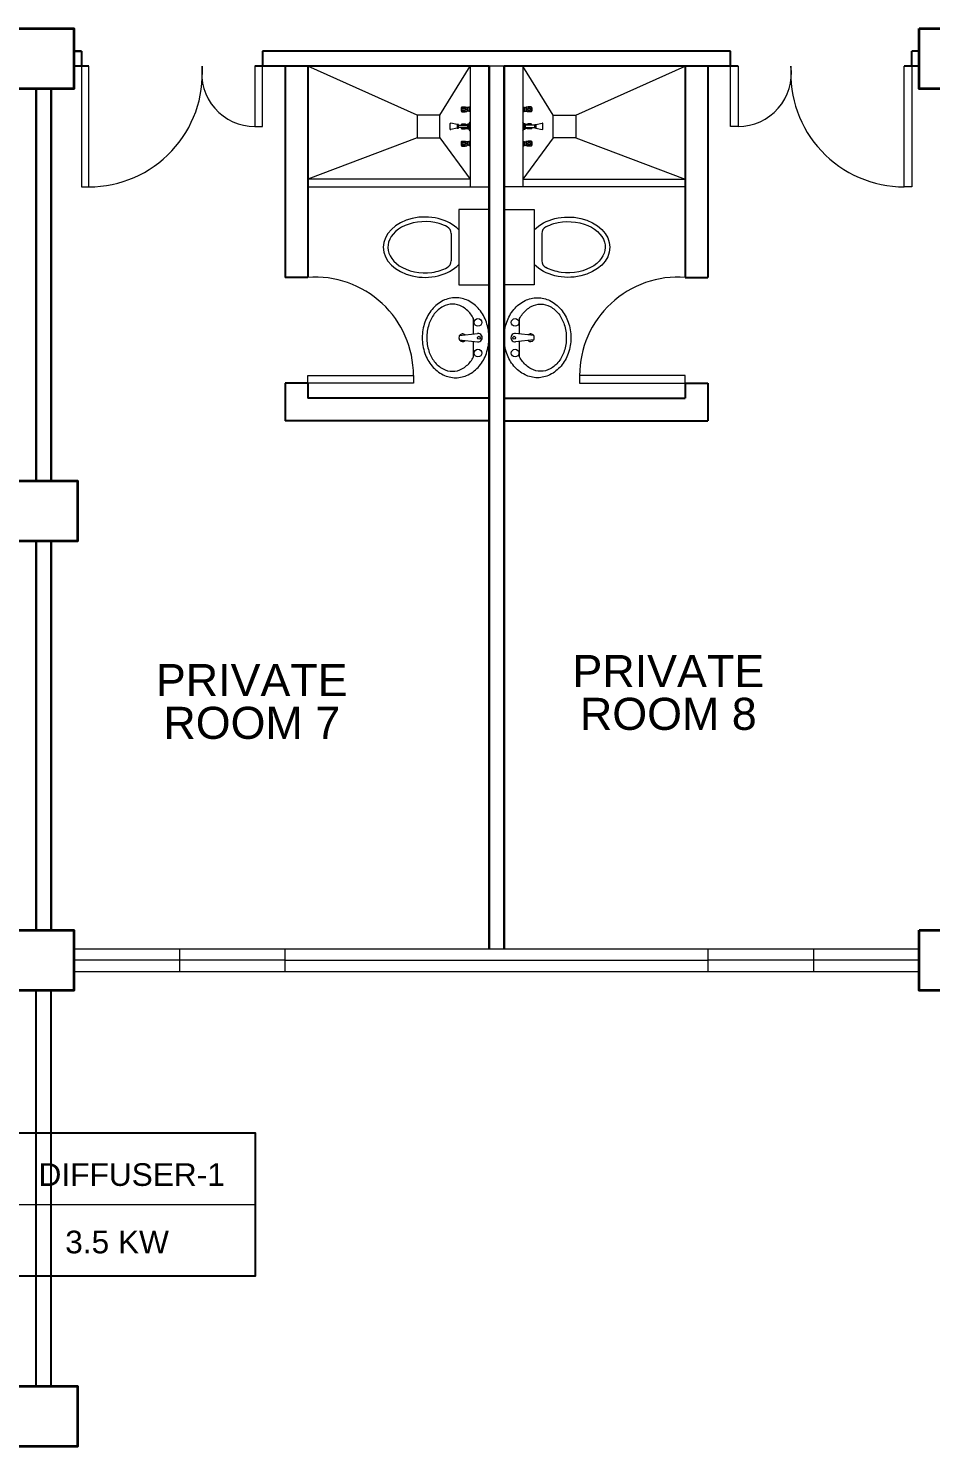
# Model space of a CAD drawing. Header units: millimetres. Extents: x -116 to 421, y 1 to 342.
# Drawn here: x 366.01 to 371.98, y 110.49 to 119.89 of the extents above; entities that cross this region are included whole.
import ezdxf

# ---------------------------------------------------------------- set-up
doc = ezdxf.new("R2010")
doc.units = ezdxf.units.MM
doc.header["$MEASUREMENT"] = 0
doc.layers.add('ahu line', color=7, linetype='Continuous', lineweight=20)
doc.layers.add('label', color=7, linetype='Continuous')
doc.layers.add('Legends', color=7, linetype='Continuous')
doc.styles.add('arial', font='arial.ttf')
doc.styles.get("Standard").update_dxf_attribs({"font": 'arial.ttf'})
doc.styles.add('SWISSLT175', font='swissl.ttf', dxfattribs={"height": 0.175})

msp = doc.modelspace()

# ---------------------------------------------------------------- linework, layer by layer
at = {"color": 8, "linetype": 'ByBlock', "lineweight": 25}
for p, q in [((366.3582, 119.741), (366.3082, 119.741)), ((366.3082, 119.741), (366.3582, 119.741)), ((366.3582, 119.741), (366.3582, 119.641)), ((370.6582, 119.741), (367.5582, 119.741)), ((367.5582, 119.741), (367.5582, 119.641)), ((370.6582, 119.641), (370.6582, 119.741)), ((371.9082, 119.741), (371.8582, 119.741)), ((371.8582, 119.641), (371.8582, 119.741)), ((366.4082, 119.641), (366.3082, 119.641)), ((369.0582, 119.641), (367.5082, 119.641)), ((368.9332, 119.641), (367.8582, 119.641)), ((369.0582, 113.791), (369.0582, 119.641)), ((369.0582, 119.641), (369.0582, 113.791)), ((369.1582, 113.791), (369.1582, 119.641)), ((369.1582, 119.641), (369.1582, 113.791)), ((370.7082, 119.641), (369.1582, 119.641)), ((371.9082, 119.641), (371.8082, 119.641)), ((366.0582, 116.8931), (366.0582, 119.491)), ((366.0582, 119.491), (366.0582, 116.8931)), ((366.1582, 116.8931), (366.1582, 119.491)), ((366.1582, 119.491), (366.1582, 116.8931)), ((366.0582, 113.916), (366.0582, 116.4931)), ((366.0582, 116.4931), (366.0582, 113.916)), ((366.1582, 113.916), (366.1582, 116.4931)), ((366.1582, 116.4931), (366.1582, 113.916)), ((366.0582, 110.8931), (366.0582, 113.516)), ((366.1582, 110.8931), (366.1582, 113.516))]:
    msp.add_line(p, q, dxfattribs=at)
at = {"color": 8, "linetype": 'ByBlock', "lineweight": 25, "ltscale": 0.3}
for p, q in [((367.7082, 119.641), (367.7082, 118.241)), ((367.8582, 119.641), (367.8582, 118.241)), ((370.3582, 119.641), (370.3582, 118.241)), ((370.5082, 119.641), (370.5082, 118.241)), ((367.8582, 118.241), (367.7082, 118.241)), ((370.3582, 118.241), (370.5082, 118.241)), ((367.7082, 117.541), (367.7082, 117.291)), ((367.8582, 117.541), (367.7082, 117.541)), ((367.8582, 117.541), (367.8582, 117.441)), ((370.3582, 117.541), (370.3582, 117.441)), ((370.3582, 117.541), (370.5082, 117.541)), ((370.5082, 117.541), (370.5082, 117.291)), ((369.0582, 117.441), (367.8582, 117.441)), ((369.1582, 117.441), (370.3582, 117.441)), ((369.0582, 117.291), (367.7082, 117.291)), ((369.1582, 117.291), (370.5082, 117.291))]:
    msp.add_line(p, q, dxfattribs=at)
at = {"color": 8, "linetype": 'ByBlock', "lineweight": 9, "ltscale": 0.3}
for p, q in [((368.5832, 119.316), (367.8582, 119.641)), ((368.7332, 119.316), (368.9332, 119.641)), ((369.4832, 119.316), (369.2832, 119.641)), ((369.6332, 119.316), (370.3582, 119.641)), ((368.5832, 119.166), (367.8582, 118.891)), ((368.7332, 119.166), (368.9332, 118.891)), ((369.4832, 119.166), (369.2832, 118.891)), ((369.6332, 119.166), (370.3582, 118.891))]:
    msp.add_line(p, q, dxfattribs=at)
at = {"color": 8, "linetype": 'ByBlock', "lineweight": 9}
for p, q in [((368.9332, 119.641), (368.9332, 118.841)), ((369.1582, 119.641), (369.0582, 119.641)), ((369.2832, 119.641), (369.2832, 118.841)), ((369.0582, 117.2554), (369.0582, 119.2054)), ((366.3082, 113.791), (369.0582, 113.791)), ((367.7082, 113.716), (366.3082, 113.716)), ((367.0082, 113.791), (367.0082, 113.641)), ((367.7082, 113.641), (367.7082, 113.791)), ((367.7082, 113.716), (370.5082, 113.716)), ((369.0582, 113.791), (369.1582, 113.791)), ((369.1582, 113.791), (371.9082, 113.791)), ((370.5082, 113.791), (370.5082, 113.641)), ((371.9082, 113.716), (370.5082, 113.716)), ((371.2082, 113.791), (371.2082, 113.641)), ((371.9082, 113.641), (371.9082, 113.791)), ((366.3082, 113.641), (369.1582, 113.641)), ((369.0582, 113.641), (371.9082, 113.641))]:
    msp.add_line(p, q, dxfattribs=at)
at = {"color": 8, "lineweight": 9}
for p, q in [((368.8745, 119.3677), (368.8745, 119.3416)), ((368.8745, 119.3677), (368.876, 119.3677)), ((368.876, 119.3677), (368.8779, 119.3713)), ((368.876, 119.3677), (368.876, 119.3416)), ((368.8779, 119.3713), (368.8779, 119.338)), ((368.8779, 119.3713), (368.8999, 119.3713)), ((368.8866, 119.3607), (368.8988, 119.3607)), ((368.8867, 119.3678), (368.8989, 119.3678)), ((368.8999, 119.3713), (368.904, 119.3691)), ((368.8999, 119.3679), (368.8999, 119.3606)), ((368.9058, 119.3687), (368.9116, 119.3687)), ((368.9116, 119.3687), (368.9139, 119.3679)), ((368.9116, 119.3687), (368.9116, 119.3407)), ((368.9139, 119.3679), (368.9139, 119.3414)), ((368.9256, 119.366), (368.9139, 119.366)), ((368.9324, 119.3717), (368.9256, 119.3683)), ((368.9256, 119.3683), (368.9256, 119.341)), ((368.9324, 119.3717), (368.9324, 119.3376)), ((368.9324, 119.3717), (368.9332, 119.3717)), ((368.9332, 119.3717), (368.9332, 119.3376)), ((369.2832, 119.3717), (369.2832, 119.3376)), ((369.2839, 119.3717), (369.2832, 119.3717)), ((369.2839, 119.3717), (369.2839, 119.3376)), ((369.2839, 119.3717), (369.2908, 119.3683)), ((369.2907, 119.366), (369.3025, 119.366)), ((369.2908, 119.3683), (369.2908, 119.341)), ((369.3048, 119.3687), (369.3025, 119.3679)), ((369.3025, 119.3679), (369.3025, 119.3414)), ((369.3048, 119.3687), (369.3048, 119.3407)), ((369.3106, 119.3687), (369.3048, 119.3687)), ((369.3165, 119.3713), (369.3124, 119.3691)), ((369.3385, 119.3713), (369.3165, 119.3713)), ((369.3165, 119.3679), (369.3165, 119.3606)), ((369.3297, 119.3678), (369.3175, 119.3678)), ((369.3298, 119.3607), (369.3176, 119.3607)), ((369.3385, 119.3713), (369.3385, 119.338)), ((369.3404, 119.3677), (369.3385, 119.3713)), ((369.3404, 119.3677), (369.3404, 119.3416)), ((369.3419, 119.3677), (369.3404, 119.3677)), ((369.3419, 119.3677), (369.3419, 119.3416)), ((368.8013, 119.2217), (368.8013, 119.2604)), ((368.8478, 119.2534), (368.8059, 119.2619)), ((368.8745, 119.3416), (368.876, 119.3416)), ((368.876, 119.3416), (368.8779, 119.338)), ((368.8779, 119.338), (368.8999, 119.338)), ((368.8866, 119.3486), (368.8988, 119.3486)), ((368.8867, 119.3416), (368.8989, 119.3416)), ((368.8999, 119.3415), (368.8999, 119.3488)), ((368.8999, 119.338), (368.904, 119.3402)), ((368.9057, 119.3407), (368.9116, 119.3407)), ((368.9116, 119.3407), (368.9139, 119.3414)), ((368.9256, 119.3433), (368.9139, 119.3433)), ((368.9324, 119.3376), (368.9256, 119.341)), ((368.9274, 119.2584), (368.9332, 119.27)), ((368.9324, 119.3376), (368.9332, 119.3376)), ((368.9332, 119.27), (368.9332, 119.2121)), ((369.2839, 119.3376), (369.2832, 119.3376)), ((369.289, 119.2584), (369.2832, 119.27)), ((369.2832, 119.27), (369.2832, 119.2121)), ((369.2839, 119.3376), (369.2908, 119.341)), ((369.2907, 119.3433), (369.3025, 119.3433)), ((369.3048, 119.3407), (369.3025, 119.3414)), ((369.3106, 119.3407), (369.3048, 119.3407)), ((369.3165, 119.338), (369.3124, 119.3402)), ((369.3165, 119.3415), (369.3165, 119.3488)), ((369.3385, 119.338), (369.3165, 119.338)), ((369.3297, 119.3416), (369.3175, 119.3416)), ((369.3298, 119.3486), (369.3176, 119.3486)), ((369.3404, 119.3416), (369.3385, 119.338)), ((369.3419, 119.3416), (369.3404, 119.3416)), ((369.3686, 119.2534), (369.4105, 119.2619)), ((369.4151, 119.2217), (369.415, 119.2604)), ((368.8478, 119.2287), (368.8059, 119.2202)), ((368.8554, 119.2534), (368.8478, 119.2534)), ((368.8478, 119.2534), (368.8478, 119.2287)), ((368.8478, 119.2534), (368.8478, 119.2287)), ((368.8478, 119.2287), (368.8554, 119.2287)), ((368.8554, 119.2287), (368.8554, 119.2534)), ((368.8554, 119.2486), (368.9178, 119.2486)), ((368.9178, 119.2335), (368.8554, 119.2335)), ((368.8745, 119.2541), (368.8745, 119.2486)), ((368.8745, 119.2541), (368.876, 119.2541)), ((368.8745, 119.2335), (368.8745, 119.228)), ((368.8745, 119.228), (368.876, 119.228)), ((368.876, 119.2541), (368.8779, 119.2577)), ((368.876, 119.2541), (368.876, 119.2486)), ((368.876, 119.2335), (368.876, 119.228)), ((368.876, 119.228), (368.8779, 119.2244)), ((368.8779, 119.2577), (368.8779, 119.2486)), ((368.8779, 119.2577), (368.8999, 119.2577)), ((368.8779, 119.2335), (368.8779, 119.2244)), ((368.8779, 119.2244), (368.8999, 119.2244)), ((368.8867, 119.2541), (368.8989, 119.2541)), ((368.8867, 119.228), (368.8989, 119.228)), ((368.8999, 119.2577), (368.9039, 119.2555)), ((368.8999, 119.2543), (368.8999, 119.2486)), ((368.8999, 119.2278), (368.8999, 119.2335)), ((368.8999, 119.2244), (368.9039, 119.2266)), ((368.9057, 119.2551), (368.9116, 119.2551)), ((368.9057, 119.227), (368.9116, 119.227)), ((368.9116, 119.2551), (368.9116, 119.2486)), ((368.9116, 119.2551), (368.9139, 119.2543)), ((368.9116, 119.2335), (368.9116, 119.227)), ((368.9116, 119.227), (368.9139, 119.2278)), ((368.9139, 119.2543), (368.9139, 119.2486)), ((368.9178, 119.2524), (368.9139, 119.2524)), ((368.9139, 119.2335), (368.9139, 119.2278)), ((368.9178, 119.2297), (368.9139, 119.2297)), ((368.9178, 119.2237), (368.9178, 119.2584)), ((368.9178, 119.2584), (368.9274, 119.2584)), ((368.9178, 119.2486), (368.9178, 119.2335)), ((368.9274, 119.2236), (368.9178, 119.2237)), ((368.9274, 119.2236), (368.9274, 119.2584)), ((368.9274, 119.2584), (368.9274, 119.2236)), ((368.9332, 119.2121), (368.9274, 119.2236)), ((369.2832, 119.2121), (369.289, 119.2236)), ((369.289, 119.2236), (369.289, 119.2584)), ((369.2986, 119.2584), (369.289, 119.2584)), ((369.289, 119.2584), (369.289, 119.2236)), ((369.289, 119.2236), (369.2986, 119.2237)), ((369.2986, 119.2237), (369.2986, 119.2584)), ((369.2986, 119.2524), (369.3025, 119.2524)), ((369.361, 119.2486), (369.2986, 119.2486)), ((369.2986, 119.2486), (369.2986, 119.2335)), ((369.2986, 119.2335), (369.361, 119.2335)), ((369.2986, 119.2297), (369.3025, 119.2297)), ((369.3048, 119.2551), (369.3025, 119.2543)), ((369.3025, 119.2543), (369.3025, 119.2486)), ((369.3025, 119.2335), (369.3025, 119.2278)), ((369.3048, 119.227), (369.3025, 119.2278)), ((369.3048, 119.2551), (369.3048, 119.2486)), ((369.3106, 119.2551), (369.3048, 119.2551)), ((369.3048, 119.2335), (369.3048, 119.227)), ((369.3106, 119.227), (369.3048, 119.227)), ((369.3165, 119.2577), (369.3124, 119.2555)), ((369.3165, 119.2244), (369.3124, 119.2266)), ((369.3385, 119.2577), (369.3165, 119.2577)), ((369.3165, 119.2543), (369.3165, 119.2486)), ((369.3165, 119.2278), (369.3165, 119.2335)), ((369.3385, 119.2244), (369.3165, 119.2244)), ((369.3297, 119.2541), (369.3175, 119.2541)), ((369.3297, 119.228), (369.3175, 119.228)), ((369.3385, 119.2577), (369.3385, 119.2486)), ((369.3404, 119.2541), (369.3385, 119.2577)), ((369.3385, 119.2335), (369.3385, 119.2244)), ((369.3404, 119.228), (369.3385, 119.2244)), ((369.3404, 119.2541), (369.3404, 119.2486)), ((369.3419, 119.2541), (369.3404, 119.2541)), ((369.3404, 119.2335), (369.3404, 119.228)), ((369.3419, 119.228), (369.3404, 119.228)), ((369.3419, 119.2541), (369.3419, 119.2486)), ((369.3419, 119.2335), (369.3419, 119.228)), ((369.361, 119.2534), (369.3686, 119.2534)), ((369.361, 119.2287), (369.361, 119.2534)), ((369.3686, 119.2287), (369.361, 119.2287)), ((369.3686, 119.2534), (369.3686, 119.2287)), ((369.3686, 119.2534), (369.3686, 119.2287)), ((369.3686, 119.2287), (369.4105, 119.2202)), ((368.8745, 119.1405), (368.876, 119.1405)), ((368.8745, 119.1405), (368.8745, 119.1143)), ((368.8745, 119.1143), (368.876, 119.1143)), ((368.876, 119.1405), (368.8779, 119.1441)), ((368.876, 119.1405), (368.876, 119.1143)), ((368.876, 119.1143), (368.8779, 119.1107)), ((368.8779, 119.1441), (368.8998, 119.1441)), ((368.8779, 119.1441), (368.8779, 119.1107)), ((368.8779, 119.1107), (368.8998, 119.1107)), ((368.8866, 119.1335), (368.8987, 119.1335)), ((368.8866, 119.1213), (368.8987, 119.1213)), ((368.8867, 119.1405), (368.8988, 119.1405)), ((368.8867, 119.1143), (368.8988, 119.1143)), ((368.8998, 119.1441), (368.9039, 119.1419)), ((368.8998, 119.1406), (368.8998, 119.1333)), ((368.8998, 119.1142), (368.8998, 119.1215)), ((368.8998, 119.1107), (368.9039, 119.1129)), ((368.9057, 119.1414), (368.9116, 119.1414)), ((368.9057, 119.1134), (368.9116, 119.1134)), ((368.9116, 119.1414), (368.9116, 119.1134)), ((368.9116, 119.1414), (368.9139, 119.1407)), ((368.9116, 119.1134), (368.9139, 119.1141)), ((368.9139, 119.1407), (368.9139, 119.1141)), ((368.9256, 119.1388), (368.9139, 119.1388)), ((368.9256, 119.116), (368.9139, 119.116)), ((368.9324, 119.1444), (368.9256, 119.141)), ((368.9256, 119.141), (368.9256, 119.1138)), ((368.9324, 119.1104), (368.9256, 119.1138)), ((368.9324, 119.1444), (368.9332, 119.1444)), ((368.9324, 119.1444), (368.9324, 119.1104)), ((368.9324, 119.1104), (368.9332, 119.1104)), ((368.9332, 119.1444), (368.9332, 119.1104)), ((369.284, 119.1444), (369.2832, 119.1444)), ((369.2832, 119.1444), (369.2832, 119.1104)), ((369.284, 119.1104), (369.2832, 119.1104)), ((369.284, 119.1444), (369.2908, 119.141)), ((369.284, 119.1444), (369.284, 119.1104)), ((369.284, 119.1104), (369.2908, 119.1138)), ((369.2908, 119.141), (369.2908, 119.1138)), ((369.2908, 119.1388), (369.3025, 119.1388)), ((369.2908, 119.116), (369.3025, 119.116)), ((369.3048, 119.1414), (369.3025, 119.1407)), ((369.3025, 119.1407), (369.3025, 119.1141)), ((369.3048, 119.1134), (369.3025, 119.1141)), ((369.3107, 119.1414), (369.3048, 119.1414)), ((369.3048, 119.1414), (369.3048, 119.1134)), ((369.3107, 119.1134), (369.3048, 119.1134)), ((369.3165, 119.1441), (369.3125, 119.1419)), ((369.3165, 119.1107), (369.3125, 119.1129)), ((369.3385, 119.1441), (369.3165, 119.1441)), ((369.3165, 119.1406), (369.3165, 119.1333)), ((369.3165, 119.1142), (369.3165, 119.1215)), ((369.3385, 119.1107), (369.3165, 119.1107)), ((369.3297, 119.1405), (369.3175, 119.1405)), ((369.3297, 119.1143), (369.3175, 119.1143)), ((369.3298, 119.1335), (369.3176, 119.1335)), ((369.3298, 119.1213), (369.3176, 119.1213)), ((369.3404, 119.1405), (369.3385, 119.1441)), ((369.3385, 119.1441), (369.3385, 119.1107)), ((369.3404, 119.1143), (369.3385, 119.1107)), ((369.3419, 119.1405), (369.3404, 119.1405)), ((369.3404, 119.1405), (369.3404, 119.1143)), ((369.3419, 119.1143), (369.3404, 119.1143)), ((369.3419, 119.1405), (369.3419, 119.1143)), ((369.0582, 118.691), (368.8582, 118.691)), ((368.8582, 118.691), (368.8582, 118.191)), ((369.0582, 118.191), (369.0582, 118.691)), ((369.1582, 118.691), (369.3582, 118.691)), ((369.1582, 118.191), (369.1582, 118.691)), ((369.3582, 118.691), (369.3582, 118.191)), ((368.8082, 118.5316), (368.8082, 118.3506)), ((369.4082, 118.5316), (369.4082, 118.3506)), ((368.8582, 118.191), (369.0582, 118.191)), ((369.3582, 118.191), (369.1582, 118.191)), ((368.8603, 117.8555), (368.9821, 117.8689)), ((369.3561, 117.8555), (369.2342, 117.8689)), ((368.8603, 117.8265), (368.9821, 117.8132)), ((369.3561, 117.8265), (369.2342, 117.8132))]:
    msp.add_line(p, q, dxfattribs=at)
at = {"color": 8, "linetype": 'ByBlock', "lineweight": 35}
for points in [[(365.9082, 119.891), (366.3082, 119.891), (366.3082, 119.491), (365.9082, 119.491)], [(371.9082, 119.891), (372.3082, 119.891), (372.3082, 119.491), (371.9082, 119.491)], [(365.9332, 116.8931), (366.3332, 116.8931), (366.3332, 116.4931), (365.9332, 116.4931)], [(365.9082, 113.916), (366.3082, 113.916), (366.3082, 113.516), (365.9082, 113.516)], [(371.9082, 113.916), (372.3082, 113.916), (372.3082, 113.516), (371.9082, 113.516)], [(365.9332, 110.8931), (366.3332, 110.8931), (366.3332, 110.4931), (365.9332, 110.4931)]]:
    msp.add_lwpolyline(points, close=True, dxfattribs=at)
at = {"color": 8, "lineweight": 13, "ltscale": 0.03}
for points in [[(366.4082, 119.641), (366.3582, 119.641), (366.3582, 118.841), (366.4082, 118.841)], [(367.5582, 119.641), (367.5082, 119.641), (367.5082, 119.241), (367.5582, 119.241)], [(370.6582, 119.641), (370.7082, 119.641), (370.7082, 119.241), (370.6582, 119.241)], [(371.8082, 119.641), (371.8582, 119.641), (371.8582, 118.841), (371.8082, 118.841)], [(367.8582, 117.541), (367.8582, 117.591), (368.5582, 117.591), (368.5582, 117.541)], [(370.3582, 117.541), (370.3582, 117.591), (369.6582, 117.591), (369.6582, 117.541)]]:
    msp.add_lwpolyline(points, close=True, dxfattribs=at)
at = {"color": 8, "linetype": 'ByBlock', "lineweight": 9, "ltscale": 0.03}
for points in [[(368.7332, 119.166), (368.7332, 119.316), (368.5832, 119.316), (368.5832, 119.166)], [(369.4832, 119.166), (369.4832, 119.316), (369.6332, 119.316), (369.6332, 119.166)]]:
    msp.add_lwpolyline(points, close=True, dxfattribs=at)
at = {"color": 8, "linetype": 'ByBlock', "lineweight": 9, "ltscale": 0.3}
for points in [[(368.9332, 118.891), (367.8582, 118.891), (367.8582, 118.841), (369.0582, 118.841), (369.0582, 118.841)], [(369.2832, 118.891), (370.3582, 118.891), (370.3582, 118.841), (369.1582, 118.841), (369.1582, 118.841)]]:
    msp.add_lwpolyline(points, dxfattribs=at)
at = {"color": 8, "lineweight": 9}
for points in [[(368.8372, 118.106, 0.11576), (368.7547, 118.0867, 0.104047), (368.6809, 118.0284, 0.090875), (368.6336, 117.9445, 0.083344), (368.6162, 117.841, 0.083344), (368.6336, 117.7376, 0.090875), (368.6809, 117.6537, 0.104047), (368.7547, 117.5954, 0.11576), (368.8372, 117.576, 0.11576), (368.9197, 117.5954, 0.104047), (368.9935, 117.6537, 0.090875), (369.0408, 117.7376, 0.083344), (369.0582, 117.841, 0.083344), (369.0408, 117.9445, 0.090875), (368.9935, 118.0284, 0.104047), (368.9197, 118.0867, 0.11576)], [(369.3792, 118.106, -0.11576), (369.4617, 118.0867, -0.104047), (369.5355, 118.0284, -0.090875), (369.5828, 117.9445, -0.083344), (369.6002, 117.841, -0.083344), (369.5828, 117.7376, -0.090875), (369.5355, 117.6537, -0.104047), (369.4617, 117.5954, -0.11576), (369.3792, 117.576, -0.11576), (369.2967, 117.5954, -0.104047), (369.2229, 117.6537, -0.090875), (369.1756, 117.7376, -0.083344), (369.1582, 117.841, -0.083344), (369.1756, 117.9445, -0.090875), (369.2229, 118.0284, -0.104047), (369.2967, 118.0867, -0.11576)]]:
    msp.add_lwpolyline(points, format="xyb", close=True, dxfattribs=at)
for points in [[(368.8162, 118.0635, 0.124838), (368.7536, 118.0477, 0.105788), (368.696, 117.9984, 0.086697), (368.6597, 117.9286, 0.076776), (368.6462, 117.841, 0.076776), (368.6597, 117.7535, 0.086697), (368.696, 117.6837, 0.105788), (368.7536, 117.6344, 0.124838), (368.8162, 117.6185, 0.124838), (368.8788, 117.6344, 0.105788), (368.9364, 117.6837, 0.040067), (368.9562, 117.7144), (368.9562, 117.8167, 0.040067)], [(368.9562, 117.8654), (368.9562, 117.9677, 0.040067), (368.9364, 117.9984, 0.105788), (368.8788, 118.0477, 0.124838), (368.8162, 118.0635, 0.124838)], [(369.4002, 118.0635, -0.124838), (369.4628, 118.0477, -0.105788), (369.5204, 117.9984, -0.086697), (369.5567, 117.9286, -0.076776), (369.5702, 117.841, -0.076776), (369.5567, 117.7535, -0.086697), (369.5204, 117.6837, -0.105788), (369.4628, 117.6344, -0.124838), (369.4002, 117.6185, -0.124838), (369.3376, 117.6344, -0.105788), (369.28, 117.6837, -0.040067), (369.2602, 117.7144), (369.2602, 117.8167, -0.040067)], [(369.2602, 117.8654), (369.2602, 117.9677, -0.040067), (369.28, 117.9984, -0.105788), (369.3376, 118.0477, -0.124838), (369.4002, 118.0635, -0.124838)]]:
    msp.add_lwpolyline(points, format="xyb", dxfattribs=at)
for centre, radius in [((368.9852, 117.9426), 0.0255), ((369.2312, 117.9426), 0.0255), ((368.9917, 117.841), 0.0095), ((369.2247, 117.841), 0.0095), ((368.9852, 117.7394), 0.0255), ((369.2312, 117.7394), 0.0255)]:
    msp.add_circle(centre, radius, dxfattribs=at)
at = {"color": 8, "lineweight": 13, "ltscale": 0.03}
for centre, radius, start, end in [((366.4082, 119.5926), 0.7516, 270, 3.69522), ((367.5082, 119.5942), 0.3531, 172.37185, 270), ((370.7082, 119.5942), 0.3531, 270, 7.62815), ((371.8082, 119.5926), 0.7516, 176.30478, 270), ((367.9064, 117.591), 0.6518, 0, 94.24219), ((370.31, 117.591), 0.6518, 85.75781, 180)]:
    msp.add_arc(centre, radius, start, end, dxfattribs=at)
at = {"color": 8, "lineweight": 9}
for centre, radius, start, end in [((368.7582, 118.5316), 0.05, 0, 61.84994), ((369.4582, 118.5316), 0.05, 118.15006, 180), ((368.7582, 118.3506), 0.05, 298.00836, 360), ((369.4582, 118.3506), 0.05, 180, 241.99164), ((368.954, 117.841), 0.0948, 171.20259, 188.79741), ((368.8832, 117.841), 0.025, 48.79782, 143.69319), ((368.9852, 117.841), 0.028, 263.75449, 96.24551), ((369.2312, 117.841), 0.028, 83.75449, 276.24551), ((369.3332, 117.841), 0.025, 36.30681, 131.20218), ((369.2624, 117.841), 0.0948, 351.20259, 8.79741), ((368.8832, 117.841), 0.025, 161.37929, 198.62071), ((368.8832, 117.841), 0.025, 216.30681, 311.20218), ((369.3332, 117.841), 0.025, 228.79782, 323.69319), ((369.3332, 117.841), 0.025, 341.37929, 18.62071)]:
    msp.add_arc(centre, radius, start, end, dxfattribs=at)
for centre, major_axis, ratio, start_param, end_param in [((368.8824, 119.3547), (0.00268, 0.00268), 1, 1.643677, 3.068487), ((368.8875, 119.3804), (0.00896, 0.00896), 1, 3.15309, 3.864175), ((368.8874, 119.3503), (0.00738, 0.00738), 1, 0.858879, 1.643677), ((368.8988, 119.357), (0.00268, 0.00268), 1, 0.157647, 0.785286), ((368.8989, 119.3715), (-0.00268, 0.00268), 1, 2.356082, 2.983721), ((368.8936, 119.3499), (-0.00887, 0.00887), 1, 4.509022, 4.870036), ((368.8928, 119.3829), (-0.0118, 0.0118), 1, 2.876824, 3.009049), ((368.9058, 119.3725), (-0.00268, 0.00268), 1, 1.862141, 2.356082), ((368.9009, 119.3547), (0.00268, 0.00268), 1, 4.915531, 6.079819), ((368.8875, 119.3289), (-0.00896, 0.00896), 1, -0.722807, -0.011722), ((368.8874, 119.359), (-0.00738, 0.00738), 1, 1.497691, 2.282489), ((368.8988, 119.3524), (0.00268, 0.00268), 1, 3.926878, 4.554518), ((368.8989, 119.3378), (-0.00268, 0.00268), 1, -1.41315, -0.785511), ((368.8936, 119.3595), (-0.00887, 0.00887), 1, 2.983721, 3.344735), ((368.8928, 119.3264), (0.0118, 0.0118), 1, 0.132318, 0.264544), ((368.9057, 119.3369), (-0.00268, 0.00268), 1, -0.785511, -0.291569), ((369.4119, 119.2584), (-0.00268, -0.00268), 1, 2.92514, 4.295202), ((368.8045, 119.2237), (-0.00268, 0.00268), 1, 1.354119, 2.724181), ((368.8875, 119.2668), (0.00896, 0.00896), 1, 3.15309, 3.864175), ((368.8875, 119.2153), (0.00896, 0.00896), 1, 0.847989, 1.559075), ((368.8989, 119.2579), (0.00268, 0.00268), 1, 3.926878, 4.554518), ((368.8989, 119.2242), (0.00268, 0.00268), 1, 0.157647, 0.785286), ((368.8928, 119.2693), (-0.0118, 0.0118), 1, 2.876824, 3.009049), ((368.8928, 119.2128), (-0.0118, 0.0118), 1, -1.438478, -1.306252), ((368.9057, 119.2588), (0.00268, 0.00268), 1, 3.432937, 3.926878), ((368.9057, 119.2232), (0.00268, 0.00268), 1, 0.785286, 1.279227), ((368.8823, 119.1274), (0.00268, 0.00268), 1, 1.643677, 3.068487), ((368.8875, 119.1531), (0.00896, 0.00896), 1, 3.15309, 3.864175), ((368.8875, 119.1017), (-0.00896, 0.00896), 1, -0.722807, -0.011722), ((368.8874, 119.1231), (0.00738, 0.00738), 1, 0.858879, 1.643677), ((368.8874, 119.1317), (-0.00738, 0.00738), 1, 1.497691, 2.282489), ((368.8987, 119.1297), (0.00268, 0.00268), 1, 0.157647, 0.785286), ((368.8987, 119.1251), (0.00268, 0.00268), 1, 3.926878, 4.554518), ((368.8988, 119.1443), (-0.00268, 0.00268), 1, 2.356082, 2.983721), ((368.8988, 119.1105), (-0.00268, 0.00268), 1, -1.41315, -0.785511), ((368.8936, 119.1226), (-0.00887, 0.00887), 1, 4.509022, 4.870036), ((368.8936, 119.1322), (-0.00887, 0.00887), 1, 2.983721, 3.344735), ((368.8928, 119.1557), (0.0118, 0.0118), 1, 4.44762, 4.579846), ((368.8928, 119.0992), (0.0118, 0.0118), 1, 0.132318, 0.264544), ((368.9057, 119.1452), (-0.00268, 0.00268), 1, 1.862141, 2.356082), ((368.9057, 119.1096), (-0.00268, 0.00268), 1, -0.785511, -0.291569), ((368.9009, 119.1274), (0.00268, 0.00268), 1, 4.915531, 6.079819), ((368.6332, 118.441), (0.275, 0), 0.727273, 0.612555, 5.670631)]:
    msp.add_ellipse(centre, major_axis=major_axis, ratio=ratio, start_param=start_param, end_param=end_param, dxfattribs=at)
at = {"color": 8, "lineweight": 9, "extrusion": (2.88216e-41, -4.99074e-41, -1)}
for centre, major_axis, start_param, end_param in [((369.3106, 119.3725), (0.00268, -0.00268), 0.291344, 0.785286), ((369.3154, 119.3547), (-0.00268, -0.00268), 0.203142, 1.36743), ((369.3228, 119.3499), (-0.00887, -0.00887), 1.36743, 1.728443), ((369.3236, 119.3829), (-0.0118, -0.0118), -0.264769, -0.132543), ((369.3175, 119.3715), (-0.00268, -0.00268), -0.785511, -0.157871), ((369.3176, 119.357), (0.00268, -0.00268), 3.299239, 3.926878), ((369.3289, 119.3804), (-0.00896, -0.00896), -1.559299, -0.848214), ((369.329, 119.3503), (0.00738, -0.00738), 4.000472, 4.78527), ((369.334, 119.3547), (0.00268, -0.00268), 4.78527, 6.21008), ((369.3106, 119.3369), (0.00268, -0.00268), 3.926878, 4.42082), ((369.3228, 119.3595), (0.00887, -0.00887), 1.412925, 1.773938), ((369.3236, 119.3264), (-0.0118, -0.0118), 1.703115, 1.83534), ((369.3175, 119.3378), (0.00268, -0.00268), 3.299239, 3.926878), ((369.3176, 119.3524), (0.00268, -0.00268), 0.785286, 1.412925), ((369.3289, 119.3289), (0.00896, -0.00896), 3.989582, 4.700667), ((369.329, 119.359), (-0.00738, -0.00738), 4.639283, 5.424081), ((369.3106, 119.2588), (-0.00268, -0.00268), -1.279452, -0.785511), ((369.3106, 119.2232), (0.00268, -0.00268), 3.926878, 4.42082), ((369.3236, 119.2693), (0.0118, -0.0118), 1.306028, 1.438253), ((369.3236, 119.2128), (0.0118, -0.0118), 3.273911, 3.406137), ((369.3175, 119.2579), (-0.00268, -0.00268), -0.785511, -0.157871), ((369.3175, 119.2242), (0.00268, -0.00268), 3.299239, 3.926878), ((369.3289, 119.2668), (0.00896, -0.00896), 0.011497, 0.722582), ((369.3289, 119.2153), (-0.00896, -0.00896), 2.418785, 3.129871), ((369.4119, 119.2237), (0.00268, -0.00268), 6.066508, 7.43657), ((369.3107, 119.1452), (-0.00268, -0.00268), -1.279452, -0.785511), ((369.3107, 119.1096), (-0.00268, -0.00268), 2.356082, 2.850023), ((369.3155, 119.1274), (-0.00268, -0.00268), 0.203142, 1.36743), ((369.3228, 119.1226), (0.00887, -0.00887), 2.938226, 3.299239), ((369.3228, 119.1322), (-0.00887, -0.00887), -0.157871, 0.203142), ((369.3236, 119.1557), (-0.0118, -0.0118), -0.264769, -0.132543), ((369.3236, 119.0992), (-0.0118, -0.0118), 1.703115, 1.83534), ((369.3175, 119.1443), (0.00268, -0.00268), 0.785286, 1.412925), ((369.3175, 119.1105), (-0.00268, -0.00268), 1.728443, 2.356082), ((369.3176, 119.1297), (0.00268, -0.00268), 3.299239, 3.926878), ((369.3176, 119.1251), (0.00268, -0.00268), 0.785286, 1.412925), ((369.3289, 119.1531), (-0.00896, -0.00896), -1.559299, -0.848214), ((369.3289, 119.1017), (-0.00896, -0.00896), 2.418785, 3.129871), ((369.329, 119.1231), (0.00738, -0.00738), 4.000472, 4.78527), ((369.329, 119.1317), (0.00738, -0.00738), 6.21008, 6.994878), ((369.334, 119.1274), (-0.00268, -0.00268), 3.214474, 4.639283)]:
    msp.add_ellipse(centre, major_axis=major_axis, ratio=1, start_param=start_param, end_param=end_param, dxfattribs=at)
at = {"color": 8, "lineweight": 9, "extrusion": (-2.88216e-41, -4.99074e-41, -1)}
msp.add_ellipse((368.8045, 119.2584), major_axis=(-0.00268, 0.00268), ratio=1, start_param=6.066732, end_param=7.436794, dxfattribs=at)
at = {"color": 8, "lineweight": 9, "extrusion": (0, 0, -1)}
msp.add_ellipse((369.5832, 118.441), major_axis=(-0.275, 0), ratio=0.727273, start_param=0.612555, end_param=5.670631, dxfattribs=at)
at = {"color": 8, "lineweight": 9}
for points in [[(368.7818, 118.5757), (368.7654, 118.5845), (368.7473, 118.5919), (368.6562, 118.6188), (368.5689, 118.6137), (368.4373, 118.5559), (368.396, 118.5058), (368.3826, 118.4077), (368.4085, 118.3556), (368.5197, 118.2815), (368.6034, 118.2637), (368.7172, 118.2793), (368.7521, 118.2908), (368.7817, 118.3065)], [(369.4346, 118.5757), (369.451, 118.5845), (369.4691, 118.5919), (369.5602, 118.6188), (369.6474, 118.6137), (369.779, 118.5559), (369.8204, 118.5058), (369.8338, 118.4077), (369.8079, 118.3556), (369.6967, 118.2815), (369.613, 118.2637), (369.4992, 118.2793), (369.4643, 118.2908), (369.4347, 118.3065)]]:
    msp.add_open_spline(points, degree=3, knots=[0.937253, 0.937253, 0.937253, 0.937253, 1.185372, 1.185372, 2.113864, 2.113864, 3.042356, 3.042356, 3.970847, 3.970847, 4.899339, 4.899339, 5.346062, 5.346062, 5.346062, 5.346062], dxfattribs=at)
at = {"layer": 'ahu line'}
msp.add_line((365.8174, 112.097), (367.5095, 112.097), dxfattribs=at)
at = {"layer": 'Legends'}
msp.add_lwpolyline([(365.8174, 112.5715), (367.5095, 112.5715), (367.5095, 111.6224), (365.8174, 111.6224)], close=True, dxfattribs=at)

# ---------------------------------------------------------------- texts
at = {"layer": 'ahu line', "insert": (366.0746, 112.3709), "char_height": 0.15, "attachment_point": 1, "style": 'arial'}
msp.add_mtext_dynamic_manual_height_columns('DIFFUSER-1', width=1.026127, gutter_width=1, heights=[0], dxfattribs=at)
at = {"layer": 'ahu line', "insert": (366.2512, 111.924), "char_height": 0.15, "attachment_point": 1}
msp.add_mtext_dynamic_manual_height_columns('3.5 KW', width=1.148797, gutter_width=1, heights=[0], dxfattribs=at)
at = {"layer": 'label', "color": 8, "linetype": 'ByBlock', "lineweight": 9, "ltscale": 0.4, "char_height": 0.2125, "attachment_point": 5, "line_spacing_factor": 0.8, "style": 'SWISSLT175'}
for s, insert in [('PRIVATE ^JROOM 8', (370.2459, 115.4891)), ('PRIVATE ^JROOM 7', (367.4869, 115.4295))]:
    msp.add_mtext(s, dxfattribs=dict(at, insert=insert))

doc.saveas('drawing.dxf')
